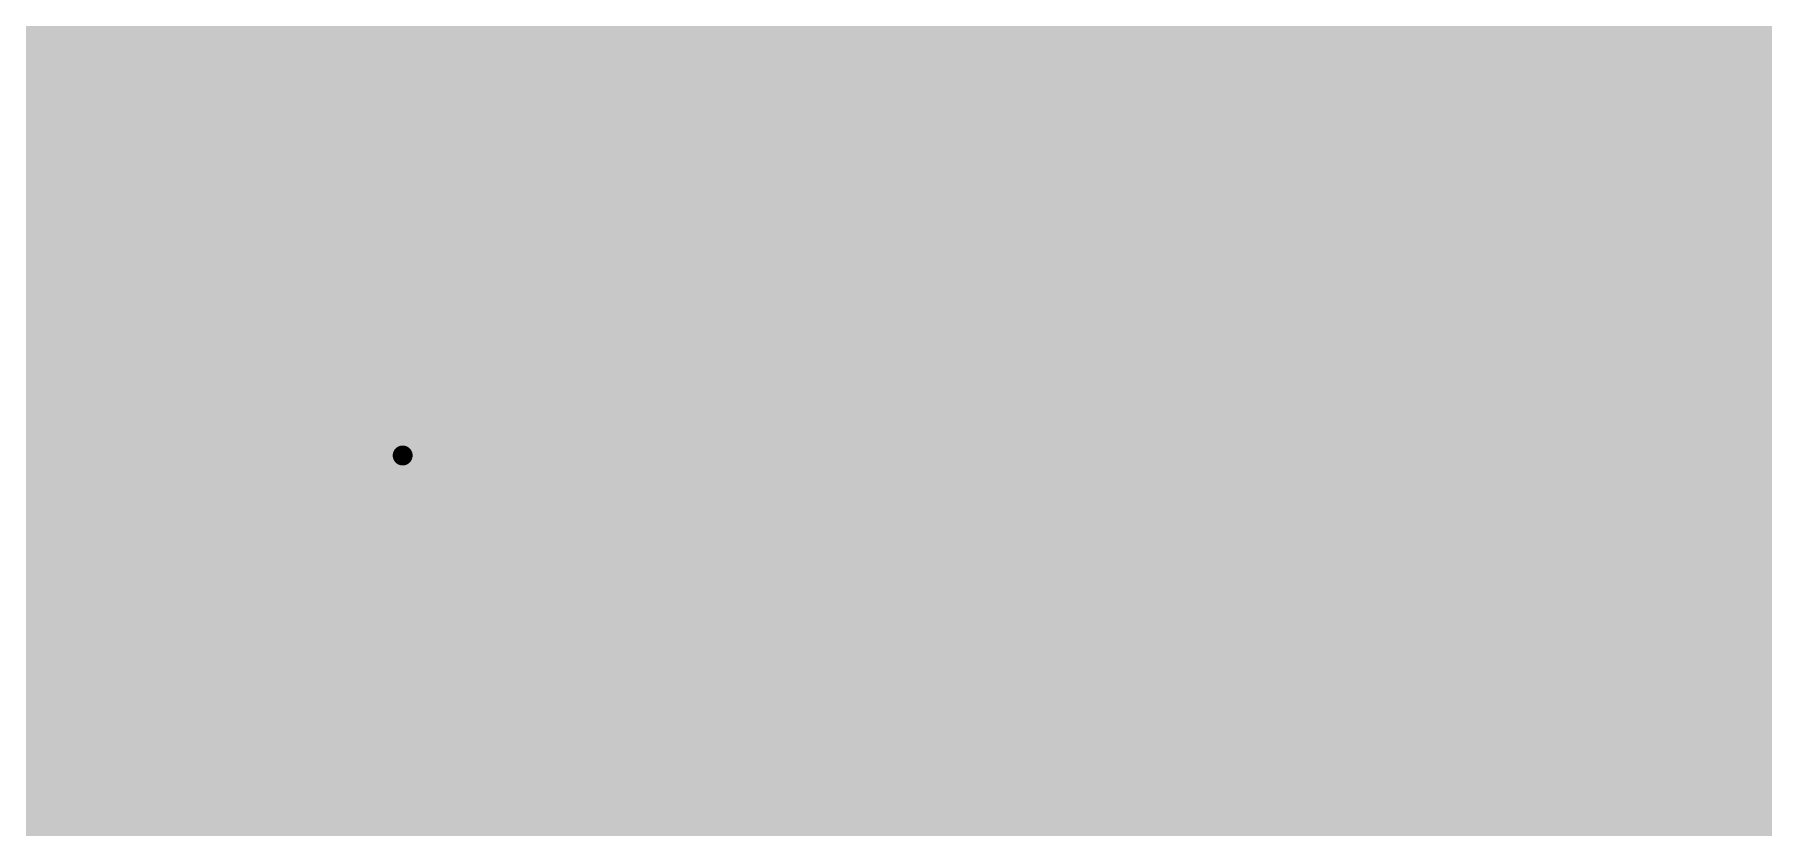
# Model space of a CAD drawing. Extents: x -118 to 4, y -52 to 56.
# Drawn here: x -55.05 to -44.03, y 15.03 to 20.08 of the extents above; entities that cross this region are included whole.
import ezdxf

# ---------------------------------------------------------------- set-up
doc = ezdxf.new("R2010")
doc.units = 0
doc.header["$MEASUREMENT"] = 0
doc.layers.get('0').update_dxf_attribs({"linetype": 'CONTINUOUS'})
for name, color, linetype in [('22-302-0_BOT', 7, 'CONTINUOUS'), ('22-302-0_DRD', 7, 'CONTINUOUS'), ('22-302-0_DRL', 2, 'CONTINUOUS'), ('22-302-0_GND', 1, 'CONTINUOUS'), ('22-302-0_IN1', 3, 'CONTINUOUS'), ('22-302-0_SMT', 10, 'CONTINUOUS'), ('22-302-0_SPT', 9, 'CONTINUOUS'), ('22-302-0_SST', 11, 'CONTINUOUS'), ('22-302-0_TOP', 13, 'CONTINUOUS'), ('THRUHOLE_TAP', 7, 'CONTINUOUS')]:
    doc.layers.add(name, color=color, linetype=linetype)

# ---------------------------------------------------------------- blocks, each defined once
blk = doc.blocks.new('ROUND_50')
at = {"const_width": 0.35052}
blk.add_lwpolyline([(-0.17526, 0, 1), (0.17526, 0, 1)], format="xyb", close=True, dxfattribs=at)
blk = doc.blocks.new('ROUND_107')
at = {"const_width": 0.10033}
blk.add_lwpolyline([(-0.050164, 0, 1), (0.050164, 0, 1)], format="xyb", close=True, dxfattribs=at)
blk = doc.blocks.new('ROUND_92')
at = {"const_width": 0.0635}
blk.add_lwpolyline([(-0.03175, 0, 1), (0.03175, 0, 1)], format="xyb", close=True, dxfattribs=at)
blk = doc.blocks.new('ROUND_58')
at = {"const_width": 0.35052}
blk.add_lwpolyline([(-0.17526, 0, 1), (0.17526, 0, 1)], format="xyb", close=True, dxfattribs=at)
blk = doc.blocks.new('RECTANGLE_1')
blk.add_solid([(1.30048, 0.6477), (1.30048, -0.6477), (-1.30048, 0.6477), (-1.30048, -0.6477)])
blk = doc.blocks.new('SQUARE_6')
blk.add_solid([(0.99949, 0.99949), (0.99949, -0.99949), (-0.99949, 0.99949), (-0.99949, -0.99949)])
blk = doc.blocks.new('RECTANGLE_14')
blk.add_solid([(1.5494, 1.14935), (1.5494, -1.14935), (-1.5494, 1.14935), (-1.5494, -1.14935)])
blk = doc.blocks.new('RECTANGLE_35')
blk.add_solid([(0.762, 1.27), (0.762, -1.27), (-0.762, 1.27), (-0.762, -1.27)])
blk = doc.blocks.new('ROUND_98')
at = {"const_width": 0.10033}
blk.add_lwpolyline([(-0.050164, 0, 1), (0.050164, 0, 1)], format="xyb", close=True, dxfattribs=at)

msp = doc.modelspace()

# ---------------------------------------------------------------- linework, layer by layer
at = {"layer": '22-302-0_BOT'}
for points, const_width in [([(-61.5823, 19.1262), (-60.7441, 18.288), (-60.706, 18.288), (-57.658, 15.24), (-39.878, 15.24), (-38.481, 16.637), (-25.527, 16.637), (-24.13, 18.034), (-18.796, 18.034), (-17.018, 19.812), (-5.842, 19.812), (-1.016, 24.638), (-1.016, 39.751)], 0.2032), ([(-60.325, 18.923), (-60.325, 18.669), (-57.404, 15.748), (-40.005, 15.748), (-38.608, 17.145), (-25.6159, 17.145), (-24.384, 18.40992), (-24.384, 29.591), (-23.4569, 30.5181)], 0.2032), ([(-43.815, 26.035), (-43.815, 23.749), (-44.45, 23.114), (-44.45, 21.082), (-45.72, 19.812), (-60.071, 19.812), (-60.325, 20.066), (-62.865, 20.066), (-68.072, 25.273), (-72.263, 25.273), (-72.39, 25.146)], 0.2032), ([(-44.1198, 20.84578), (-44.1198, 16.6624)], 0.254), ([(-44.16298, 20.79498), (-45.4279, 19.52752)], 0.254), ([(-44.3484, 20.60956), (-44.3484, 16.6624)], 0.254), ([(-44.577, 20.38096), (-44.577, 16.6624)], 0.254), ([(-43.74388, 20.066), (-44.89196, 20.066)], 0.254), ([(-44.8056, 20.15236), (-44.8056, 16.6624)], 0.254), ([(-27.686, 19.939), (-29.972, 17.653), (-38.735, 17.653), (-40.132, 16.256), (-57.023, 16.256), (-57.277, 16.51), (-57.277, 16.637)], 0.2032), ([(-43.84294, 19.8374), (-45.12056, 19.8374)], 0.254), ([(-45.0342, 19.92376), (-45.0342, 16.6624)], 0.254), ([(-43.85564, 19.6088), (-45.34916, 19.6088)], 0.254), ([(-45.2628, 19.69516), (-45.2628, 16.6624)], 0.254), ([(-45.72, 19.4056), (-59.84494, 19.4056)], 0.254), ([(-55.0926, 19.4056), (-55.0926, 16.6624)], 0.254), ([(-54.864, 19.4056), (-54.864, 16.6624)], 0.254), ([(-54.6354, 19.4056), (-54.6354, 16.6624)], 0.254), ([(-54.4068, 19.4056), (-54.4068, 16.6624)], 0.254), ([(-54.1782, 19.4056), (-54.1782, 16.6624)], 0.254), ([(-53.9496, 19.4056), (-53.9496, 16.6624)], 0.254), ([(-53.721, 19.4056), (-53.721, 16.6624)], 0.254), ([(-53.4924, 19.4056), (-53.4924, 16.6624)], 0.254), ([(-53.2638, 19.4056), (-53.2638, 16.6624)], 0.254), ([(-53.0352, 19.4056), (-53.0352, 16.6624)], 0.254), ([(-52.8066, 19.4056), (-52.8066, 16.6624)], 0.254), ([(-52.578, 19.4056), (-52.578, 16.6624)], 0.254), ([(-52.3494, 19.4056), (-52.3494, 16.6624)], 0.254), ([(-52.1208, 19.4056), (-52.1208, 16.6624)], 0.254), ([(-51.8922, 19.4056), (-51.8922, 16.6624)], 0.254), ([(-51.6636, 19.4056), (-51.6636, 16.6624)], 0.254), ([(-51.435, 19.4056), (-51.435, 16.6624)], 0.254), ([(-51.2064, 19.4056), (-51.2064, 16.6624)], 0.254), ([(-50.9778, 19.4056), (-50.9778, 16.6624)], 0.254), ([(-50.7492, 19.4056), (-50.7492, 16.6624)], 0.254), ([(-50.5206, 19.4056), (-50.5206, 16.6624)], 0.254), ([(-50.292, 19.4056), (-50.292, 16.6624)], 0.254), ([(-50.0634, 19.4056), (-50.0634, 16.6624)], 0.254), ([(-49.8348, 19.4056), (-49.8348, 16.6624)], 0.254), ([(-49.6062, 19.4056), (-49.6062, 16.6624)], 0.254), ([(-49.3776, 19.4056), (-49.3776, 16.6624)], 0.254), ([(-49.149, 19.4056), (-49.149, 16.6624)], 0.254), ([(-48.9204, 19.4056), (-48.9204, 16.6624)], 0.254), ([(-48.6918, 19.4056), (-48.6918, 16.6624)], 0.254), ([(-48.4632, 19.4056), (-48.4632, 16.6624)], 0.254), ([(-48.2346, 19.4056), (-48.2346, 16.6624)], 0.254), ([(-48.006, 19.4056), (-48.006, 16.6624)], 0.254), ([(-47.7774, 19.4056), (-47.7774, 16.6624)], 0.254), ([(-47.5488, 19.4056), (-47.5488, 16.6624)], 0.254), ([(-47.3202, 19.4056), (-47.3202, 16.6624)], 0.254), ([(-47.0916, 19.4056), (-47.0916, 16.6624)], 0.254), ([(-46.863, 19.4056), (-46.863, 16.6624)], 0.254), ([(-46.6344, 19.4056), (-46.6344, 16.6624)], 0.254), ([(-46.4058, 19.4056), (-46.4058, 16.6624)], 0.254), ([(-46.1772, 19.4056), (-46.1772, 16.6624)], 0.254), ([(-45.9486, 19.4056), (-45.9486, 16.6624)], 0.254), ([(-45.72, 19.4056), (-45.72, 16.6624)], 0.254), ([(-45.4914, 19.47672), (-45.4914, 16.6624)], 0.254), ([(-43.78706, 19.3802), (-59.82208, 19.3802)], 0.254), ([(-43.60164, 19.1516), (-59.68492, 19.1516)], 0.254), ([(-29.27604, 18.923), (-59.64428, 18.923)], 0.254), ([(-29.50464, 18.6944), (-59.68492, 18.6944)], 0.254), ([(-29.73324, 18.4658), (-59.54776, 18.4658)], 0.254), ([(-29.96184, 18.2372), (-59.31916, 18.2372)], 0.254), ([(-38.93058, 18.0086), (-59.09056, 18.0086)], 0.254), ([(-39.18204, 17.78), (-58.86196, 17.78)], 0.254), ([(-39.41064, 17.5514), (-58.63336, 17.5514)], 0.254), ([(-39.63924, 17.3228), (-58.40476, 17.3228)], 0.254), ([(-39.86784, 17.0942), (-56.77408, 17.0942)], 0.254), ([(-40.09644, 16.8656), (-56.63692, 16.8656)], 0.254), ([(-40.29964, 16.6624), (-56.59628, 16.6624)], 0.254)]:
    msp.add_lwpolyline(points, dxfattribs=dict(at, const_width=const_width))
at = {"layer": '22-302-0_BOT', "const_width": 0.254}
msp.add_lwpolyline([(-45.72, 19.4056, 0.1989124), (-45.43263, 19.52463)], format="xyb", dxfattribs=at)
msp.add_lwpolyline([(-45.72, 19.4056, 0.1989124), (-45.43263, 19.52463)], format="xyb", dxfattribs=at)
at = {"layer": '22-302-0_DRD', "const_width": 0.254}
for points in [[(-52.07, 18.034), (-53.34, 16.764)], [(-52.07, 16.764), (-53.34, 18.034)], [(-52.07, 18.034), (-53.34, 16.764)], [(-52.07, 16.764), (-53.34, 18.034)]]:
    msp.add_lwpolyline(points, dxfattribs=at)
at = {"layer": '22-302-0_IN1', "const_width": 0.254}
for points in [[(-50.1904, 55.372), (-50.1904, -3.048)], [(-49.9618, 55.372), (-49.9618, -3.048)], [(-50.419, 47.12716), (-50.419, -3.048)], [(-50.6476, 46.8249), (-50.6476, -3.048)], [(-50.8762, 46.71314), (-50.8762, -3.048)], [(-47.2186, 44.73956), (-47.2186, 8.64108)], [(-47.4472, 44.54398), (-47.4472, 8.50392)], [(-47.6758, 44.41444), (-47.6758, -3.048)], [(-52.705, 40.77208), (-52.705, 18.07972)], [(-52.4764, 40.72128), (-52.4764, 18.03908)], [(-52.9336, 39.96944), (-52.9336, 18.03908)], [(-53.1622, 39.60622), (-53.1622, 17.90192)], [(-53.848, 39.50208), (-53.848, 0.30988)], [(-53.6194, 39.45128), (-53.6194, 0.04572)], [(-53.3908, 39.48176), (-53.3908, -3.048)], [(-51.1048, 38.26002), (-51.1048, -3.048)], [(-52.2478, 38.21938), (-52.2478, 17.90192)], [(-52.0192, 38.01364), (-52.0192, 13.63218)], [(-51.3334, 38.02888), (-51.3334, -3.048)], [(-51.7906, 37.9349), (-51.7906, 13.57376)], [(-51.562, 37.93998), (-51.562, 13.40612)], [(-47.9044, 35.71494), (-47.9044, -3.048)], [(-48.3616, 35.51428), (-48.3616, -3.048)], [(-48.133, 35.56508), (-48.133, -3.048)], [(-49.7332, 34.70402), (-49.7332, -3.048)], [(-48.5902, 34.66338), (-48.5902, -3.048)], [(-49.5046, 34.47288), (-49.5046, -3.048)], [(-49.276, 34.38398), (-49.276, -3.048)], [(-49.0474, 34.3789), (-49.0474, -3.048)], [(-48.8188, 34.45764), (-48.8188, -3.048)], [(-46.99, 31.76016), (-46.99, 8.68172)], [(-45.847, 31.55188), (-45.847, -3.048)], [(-46.7614, 31.4579), (-46.7614, 8.64108)], [(-46.5328, 31.34614), (-46.5328, 8.50392)], [(-46.3042, 31.32582), (-46.3042, -3.048)], [(-46.0756, 31.38424), (-46.0756, -3.048)], [(-54.0766, 30.24124), (-54.0766, 0.40894)], [(-54.3052, 29.87802), (-54.3052, 0.42164)], [(-54.991, 29.77388), (-54.991, 13.45692)], [(-54.5338, 29.75356), (-54.5338, 0.35306)], [(-54.7624, 29.72308), (-54.7624, 13.30452)], [(-44.2468, 24.67102), (-44.2468, 3.67792)], [(-44.0182, 24.62022), (-44.0182, 1.31064)], [(-44.4754, 23.44674), (-44.4754, 3.81508)], [(-45.6184, 23.32736), (-45.6184, -3.048)], [(-45.3898, 23.14194), (-45.3898, -3.048)], [(-44.704, 23.18512), (-44.704, 3.85572)], [(-45.1612, 23.07336), (-45.1612, 3.67792)], [(-44.9326, 23.08606), (-44.9326, 3.81508)], [(-43.75912, 20.0406), (-67.59194, 20.0406)], [(-43.84802, 19.812), (-67.8688, 19.812)], [(-43.85056, 19.5834), (-56.72836, 19.5834)], [(-43.77436, 19.3548), (-56.54294, 19.3548)], [(-43.56608, 19.1262), (-56.47436, 19.1262)], [(-24.29256, 18.8976), (-56.48706, 18.8976)], [(-24.29002, 18.669), (-56.58612, 18.669)], [(-26.45664, 18.4404), (-56.84774, 18.4404)], [(-26.64206, 18.2118), (-71.86422, 18.2118)], [(-53.05298, 17.9832), (-71.73976, 17.9832)], [(-26.71064, 17.9832), (-52.35702, 17.9832)], [(-53.28412, 17.7546), (-71.70928, 17.7546)], [(-26.69794, 17.7546), (-52.12588, 17.7546)], [(-53.37302, 17.526), (-66.34988, 17.526)], [(-26.59888, 17.526), (-52.03698, 17.526)], [(-53.37556, 17.2974), (-57.11444, 17.2974)], [(-26.33472, 17.2974), (-52.0319, 17.2974)], [(-53.29936, 17.0688), (-56.75122, 17.0688)], [(-19.40306, 17.0688), (-52.11064, 17.0688)], [(-53.1622, 16.89608), (-53.1622, -3.048)], [(-52.2478, 16.89608), (-52.2478, 13.60932)], [(-53.09108, 16.8402), (-56.62676, 16.8402)], [(-52.9336, 16.75892), (-52.9336, -3.048)], [(-52.4764, 16.75892), (-52.4764, 13.49756)], [(-19.47164, 16.8402), (-52.31638, 16.8402)], [(-52.705, 16.71828), (-52.705, 13.1953)], [(-19.45894, 16.6116), (-56.59628, 16.6116)], [(-37.02812, 16.383), (-56.64708, 16.383)], [(-37.19576, 16.1544), (-56.79694, 16.1544)], [(-37.25418, 15.9258), (-60.90666, 15.9258)], [(-37.23132, 15.6972), (-60.97524, 15.6972)], [(-38.01872, 15.4686), (-61.16066, 15.4686)], [(-38.28288, 15.24), (-70.15734, 15.24)], [(-38.38194, 15.0114), (-70.16242, 15.0114)]]:
    msp.add_lwpolyline(points, dxfattribs=at)
for points in [[(-52.705, 18.07972, 0.4142136), (-53.38572, 17.399)], [(-52.705, 18.07972, 0.4142136), (-53.38572, 17.399)], [(-52.02428, 17.399, 0.4142136), (-52.705, 18.07972)], [(-52.02428, 17.399, 0.4142136), (-52.705, 18.07972)], [(-53.38572, 17.399, 0.4142136), (-52.705, 16.71828)], [(-53.38572, 17.399, 0.4142136), (-52.705, 16.71828)], [(-52.705, 16.71828, 0.4142136), (-52.02428, 17.399)], [(-52.705, 16.71828, 0.4142136), (-52.02428, 17.399)]]:
    msp.add_lwpolyline(points, format="xyb", dxfattribs=at)
at = {"layer": '22-302-0_SST'}
for points, const_width in [([(-60.071, 17.145), (-52.959, 17.145), (-52.959, 28.956), (-60.071, 28.956), (-60.071, 17.145)], 0.1524), ([(-49.657, 21.59), (-52.324, 21.59), (-52.324, 16.51), (-49.276, 16.51), (-49.276, 21.59), (-49.657, 21.59)], 0.1524), ([(-47.51832, 11.87958), (-48.41748, 11.87958), (-48.41748, 19.97202), (-47.51832, 19.97202)], 0.20066), ([(-53.7972, 9.7282), (-53.7972, 16.129), (-56.6928, 16.129), (-56.6928, 9.271), (-54.2544, 9.271), (-53.7972, 9.7282)], 0.1524), ([(-50.927, 15.875), (-53.594, 15.875), (-53.594, 10.795), (-50.546, 10.795), (-50.546, 15.875), (-50.927, 15.875)], 0.1524)]:
    msp.add_lwpolyline(points, dxfattribs=dict(at, const_width=const_width))
at = {"layer": '22-302-0_TOP'}
for points, const_width in [([(-54.229, 18.542), (-54.229, 19.431), (-52.959, 20.701), (-50.8, 20.701)], 0.762), ([(-45.72, 19.57578), (-47.64278, 19.57578), (-48.768, 20.701), (-50.8, 20.701)], 0.635), ([(-45.72, 19.57578), (-45.72, 19.685), (-43.18, 19.685)], 0.635), ([(-48.66386, 19.431), (-52.959, 19.431)], 0.254), ([(-52.959, 19.431), (-52.959, 16.764)], 0.254), ([(-52.9082, 19.431), (-52.9082, 16.1417)], 0.254), ([(-52.6796, 19.431), (-52.6796, 16.1417)], 0.254), ([(-52.451, 19.431), (-52.451, 18.5547)], 0.254), ([(-52.2224, 19.431), (-52.2224, 18.5547)], 0.254), ([(-51.9938, 19.431), (-51.9938, 18.5547)], 0.254), ([(-51.7652, 19.431), (-51.7652, 18.5547)], 0.254), ([(-51.5366, 19.431), (-51.5366, 18.5547)], 0.254), ([(-51.308, 19.431), (-51.308, 18.5547)], 0.254), ([(-51.0794, 19.431), (-51.0794, 18.5547)], 0.254), ([(-50.8508, 19.431), (-50.8508, 18.5547)], 0.254), ([(-50.6222, 19.431), (-50.6222, 18.5547)], 0.254), ([(-50.3936, 19.431), (-50.3936, 18.5547)], 0.254), ([(-50.165, 19.431), (-50.165, 18.5547)], 0.254), ([(-49.9364, 19.431), (-49.9364, 18.5547)], 0.254), ([(-49.7078, 19.431), (-49.7078, 18.5547)], 0.254), ([(-49.4792, 19.431), (-49.4792, 18.5547)], 0.254), ([(-49.2506, 19.431), (-49.2506, 18.5547)], 0.254), ([(-49.022, 19.431), (-49.022, 18.5547)], 0.254), ([(-48.7934, 19.431), (-48.7934, -2.667)], 0.254), ([(-48.66386, 19.431), (-48.23206, 18.9992)], 0.254), ([(-48.51146, 19.2786), (-52.959, 19.2786)], 0.254), ([(-48.5648, 19.3294), (-48.5648, 10.4267)], 0.254), ([(-48.3362, 19.1008), (-48.3362, 10.4267)], 0.254), ([(-55.245, 14.69898), (-55.245, 16.256), (-54.229, 17.272), (-54.229, 18.542)], 1.27), ([(-48.28286, 19.05), (-52.959, 19.05)], 0.254), ([(-48.1076, 18.89252), (-48.1076, 10.4267)], 0.254), ([(-47.97806, 18.8214), (-52.959, 18.8214)], 0.254), ([(-47.879, 18.7833), (-47.879, 10.4267)], 0.254), ([(-47.7774, 18.76044), (-47.7774, 17.91716)], 0.254), ([(-47.7774, 18.5928), (-52.959, 18.5928)], 0.254), ([(-52.60848, 18.5547), (-52.60848, 16.2433)], 0.254), ([(-48.99152, 18.5547), (-52.60848, 18.5547)], 0.254), ([(-50.8, 18.5547), (-50.8, 17.399)], 0.254), ([(-48.99152, 18.5547), (-48.99152, 16.2433)], 0.254), ([(-52.60848, 18.3642), (-52.959, 18.3642)], 0.254), ([(-47.7774, 18.3642), (-48.99152, 18.3642)], 0.254), ([(-52.60848, 18.1356), (-52.959, 18.1356)], 0.254), ([(-47.7774, 18.1356), (-48.99152, 18.1356)], 0.254), ([(-52.60848, 17.907), (-52.959, 17.907)], 0.254), ([(-42.6466, 17.907), (-48.99152, 17.907)], 0.254), ([(-43.6626, 17.91716), (-47.7774, 17.91716)], 0.254), ([(-47.6504, 17.91716), (-47.6504, 13.83284)], 0.254), ([(-47.4218, 17.91716), (-47.4218, 13.83284)], 0.254), ([(-47.1932, 17.91716), (-47.1932, 13.83284)], 0.254), ([(-46.9646, 17.91716), (-46.9646, 13.83284)], 0.254), ([(-46.736, 17.91716), (-46.736, 13.83284)], 0.254), ([(-46.5074, 17.91716), (-46.5074, 13.83284)], 0.254), ([(-46.2788, 17.91716), (-46.2788, 13.83284)], 0.254), ([(-46.0502, 17.91716), (-46.0502, 13.83284)], 0.254), ([(-45.8216, 17.91716), (-45.8216, 13.83284)], 0.254), ([(-45.593, 17.91716), (-45.593, 13.83284)], 0.254), ([(-45.3644, 17.91716), (-45.3644, 13.83284)], 0.254), ([(-45.1358, 17.91716), (-45.1358, 13.83284)], 0.254), ([(-44.9072, 17.91716), (-44.9072, 13.83284)], 0.254), ([(-44.6786, 17.91716), (-44.6786, 13.83284)], 0.254), ([(-44.45, 17.91716), (-44.45, 13.83284)], 0.254), ([(-44.2214, 17.91716), (-44.2214, 13.83284)], 0.254), ([(-43.9928, 17.91716), (-43.9928, 13.83284)], 0.254), ([(-52.60848, 17.6784), (-52.959, 17.6784)], 0.254), ([(-42.6466, 17.6784), (-48.99152, 17.6784)], 0.254), ([(-52.60848, 17.4498), (-52.959, 17.4498)], 0.254), ([(-42.6466, 17.4498), (-48.99152, 17.4498)], 0.254), ([(-52.705, 17.399), (-50.8, 17.399), (-52.705, 17.399)], 0.2032), ([(-52.60848, 17.399), (-50.8, 17.399)], 0.254), ([(-48.99152, 17.399), (-50.8, 17.399)], 0.254), ([(-52.60848, 17.2212), (-52.959, 17.2212)], 0.254), ([(-42.6466, 17.2212), (-48.99152, 17.2212)], 0.254), ([(-52.60848, 16.9926), (-52.959, 16.9926)], 0.254), ([(-42.6466, 16.9926), (-48.99152, 16.9926)], 0.254), ([(-52.959, 16.764), (-53.20538, 16.764)], 0.254), ([(-52.60848, 16.764), (-53.20538, 16.764)], 0.254), ([(-53.1368, 16.764), (-53.1368, 16.1417)], 0.254), ([(-42.6466, 16.764), (-48.99152, 16.764)], 0.254), ([(-53.3654, 16.5227), (-53.3654, 16.1417)], 0.254), ([(-52.60848, 16.5354), (-53.35524, 16.5354)], 0.254), ([(-42.6466, 16.5354), (-48.99152, 16.5354)], 0.254), ([(-53.42636, 16.45666), (-53.73624, 16.14678)], 0.254), ([(-52.60848, 16.3068), (-53.57622, 16.3068)], 0.254), ([(-42.6466, 16.3068), (-48.99152, 16.3068)], 0.254), ([(-53.594, 16.28902), (-53.594, 16.1417)], 0.254), ([(-48.99152, 16.2433), (-52.60848, 16.2433)], 0.254), ([(-52.451, 16.2433), (-52.451, 16.1417)], 0.254), ([(-52.2224, 16.2433), (-52.2224, 16.1417)], 0.254), ([(-51.9938, 16.2433), (-51.9938, 16.1417)], 0.254), ([(-51.7652, 16.2433), (-51.7652, 16.1417)], 0.254), ([(-51.5366, 16.2433), (-51.5366, 16.1417)], 0.254), ([(-51.308, 16.2433), (-51.308, 16.1417)], 0.254), ([(-51.0794, 16.2433), (-51.0794, 16.1417)], 0.254), ([(-50.8508, 16.2433), (-50.8508, 16.1417)], 0.254), ([(-50.6222, 16.2433), (-50.6222, 16.1417)], 0.254), ([(-50.3936, 16.2433), (-50.3936, 16.1417)], 0.254), ([(-50.165, 16.2433), (-50.165, -2.667)], 0.254), ([(-49.9364, 16.2433), (-49.9364, -2.667)], 0.254), ([(-49.7078, 16.2433), (-49.7078, -2.667)], 0.254), ([(-49.4792, 16.2433), (-49.4792, -2.667)], 0.254), ([(-49.2506, 16.2433), (-49.2506, -2.667)], 0.254), ([(-49.022, 16.2433), (-49.022, -2.667)], 0.254), ([(-50.26152, 16.1417), (-53.73624, 16.1417)], 0.254), ([(-50.26152, 16.1417), (-50.26152, 13.8303), (-53.73624, 13.8303)], 0.254), ([(-42.6466, 16.0782), (-50.26152, 16.0782)], 0.254), ([(-42.6466, 15.8496), (-50.26152, 15.8496)], 0.254), ([(-42.6466, 15.621), (-50.26152, 15.621)], 0.254), ([(-52.07, 14.986), (-54.9656, 14.986), (-55.245, 14.69898)], 1.27), ([(-42.6466, 15.3924), (-50.26152, 15.3924)], 0.254), ([(-55.245, 14.69898), (-57.65038, 14.69898), (-59.055, 13.29436)], 1.27), ([(-42.6466, 15.1638), (-50.26152, 15.1638)], 0.254), ([(-42.6466, 14.9352), (-50.26152, 14.9352)], 0.254)]:
    msp.add_lwpolyline(points, dxfattribs=dict(at, const_width=const_width))
at = {"layer": '22-302-0_TOP', "const_width": 0.254}
for points in [[(-48.22444, 18.99158, 0.1561481), (-47.77707, 18.7624)], [(-48.22444, 18.99158, 0.1561481), (-47.77707, 18.7624)], [(-53.42128, 16.46428, 0.0813617), (-53.20579, 16.7642)], [(-53.42128, 16.46428, 0.0813617), (-53.20579, 16.7642)]]:
    msp.add_lwpolyline(points, format="xyb", dxfattribs=at)

# ---------------------------------------------------------------- block references
at = {"layer": '22-302-0_BOT'}
msp.add_blockref('ROUND_50', (-52.705, 17.399), dxfattribs=at)
at = {"layer": '22-302-0_DRL'}
msp.add_blockref('ROUND_107', (-52.705, 17.399), dxfattribs=at)
at = {"layer": '22-302-0_GND'}
msp.add_blockref('ROUND_92', (-52.705, 17.399), dxfattribs=at)
at = {"layer": '22-302-0_IN1'}
msp.add_blockref('ROUND_58', (-52.705, 17.399), dxfattribs=at)
at = {"layer": '22-302-0_SMT'}
for name, p in [('RECTANGLE_1', (-50.8, 20.701)), ('RECTANGLE_14', (-45.72, 19.57578)), ('RECTANGLE_35', (-54.229, 18.542)), ('RECTANGLE_1', (-50.8, 17.399)), ('SQUARE_6', (-55.245, 14.69898)), ('RECTANGLE_1', (-52.07, 14.986))]:
    msp.add_blockref(name, p, dxfattribs=at)
at = {"layer": '22-302-0_SPT'}
for name, p in [('RECTANGLE_1', (-50.8, 20.701)), ('RECTANGLE_14', (-45.72, 19.57578)), ('RECTANGLE_35', (-54.229, 18.542)), ('RECTANGLE_1', (-50.8, 17.399)), ('SQUARE_6', (-55.245, 14.69898)), ('RECTANGLE_1', (-52.07, 14.986))]:
    msp.add_blockref(name, p, dxfattribs=at)
at = {"layer": '22-302-0_TOP'}
for name, p in [('RECTANGLE_1', (-50.8, 20.701)), ('RECTANGLE_14', (-45.72, 19.57578)), ('RECTANGLE_35', (-54.229, 18.542)), ('RECTANGLE_1', (-50.8, 17.399)), ('ROUND_58', (-52.705, 17.399)), ('SQUARE_6', (-55.245, 14.69898)), ('RECTANGLE_1', (-52.07, 14.986))]:
    msp.add_blockref(name, p, dxfattribs=at)
at = {"layer": 'THRUHOLE_TAP'}
msp.add_blockref('ROUND_98', (-52.705, 17.399), dxfattribs=at)

doc.saveas('drawing.dxf')
